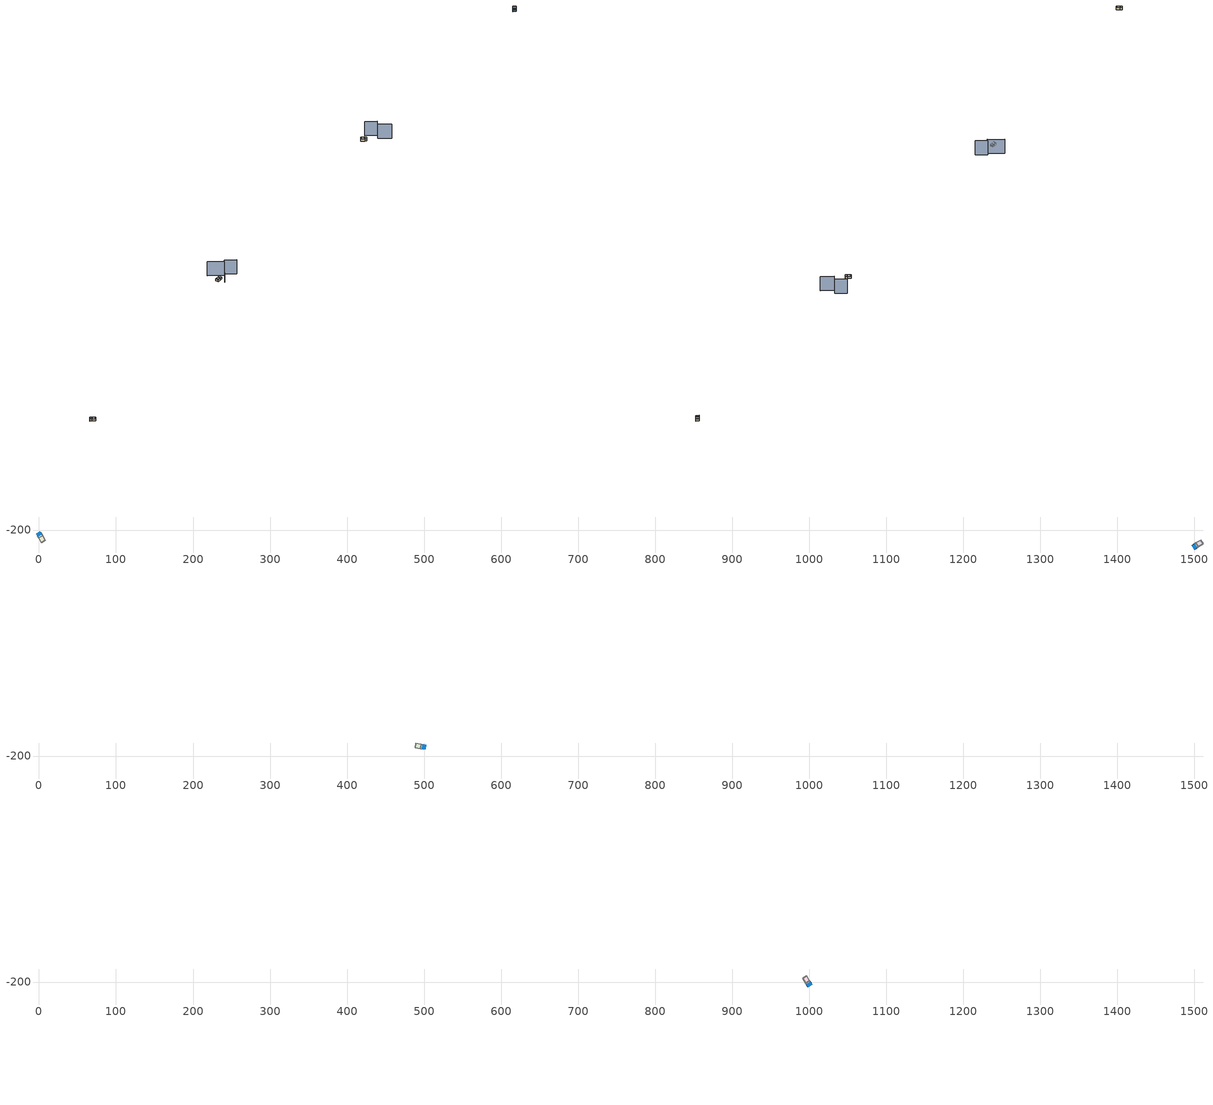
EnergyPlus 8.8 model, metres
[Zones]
0Perim
 floor adiabatic (115mmSandLimeBrick): 2.63,-203.55 4.79,-207.2 -0.37,-210.26 -2.53,-206.6 z0
 wall outside (U0-5): 2.63,-203.55 -2.53,-206.6 z0:4.16
 wall to 0Core (115mmSandLimeBrick): -0.37,-210.26 4.79,-207.2 z0:4.16
 wall adiabatic (115mmSandLimeBrick): -2.53,-206.6 -0.37,-210.26 / 4.79,-207.2 2.63,-203.55 z0:4.16
 window (Single): 2.55,-203.6 -2.45,-206.55 z0.85:2.57
 ceiling adiabatic (115mmSandLimeBrick): 2.63,-203.55 -2.53,-206.6 -0.91,-209.34 4.25,-206.29 z4.16
 roof outside (U0-4): 4.25,-206.29 -0.91,-209.34 -0.37,-210.26 4.79,-207.2 z4.16
0Core
 floor adiabatic (115mmSandLimeBrick): 4.79,-207.2 8.34,-213.2 3.18,-216.26 -0.37,-210.26 z0
 wall adiabatic (115mmSandLimeBrick): -0.37,-210.26 3.18,-216.26 8.34,-213.2 4.79,-207.2 z0:4.16
 ceiling adiabatic (115mmSandLimeBrick): 4.79,-207.2 -0.37,-210.26 2.29,-214.76 7.46,-211.7 z4.16
 roof outside (U0-4): 7.46,-211.7 2.29,-214.76 3.18,-216.26 8.34,-213.2 z4.16
3Perim
 floor adiabatic (115mmSandLimeBrick): 1498.47,-219.02 1502.04,-216.73 1505.28,-221.78 1501.7,-224.07 z0
 wall outside (U0-5): 1498.47,-219.02 1501.7,-224.07 z0:4.16
 wall to 3Core (115mmSandLimeBrick): 1505.28,-221.78 1502.04,-216.73 z0:4.16
 wall adiabatic (115mmSandLimeBrick): 1501.7,-224.07 1505.28,-221.78 / 1502.04,-216.73 1498.47,-219.02 z0:4.16
 window (Single): 1498.52,-219.1 1501.65,-223.98 z0.85:2.57
 ceiling adiabatic (115mmSandLimeBrick): 1498.47,-219.02 1501.7,-224.07 1504.38,-222.35 1501.15,-217.3 z4.16
 roof outside (U0-4): 1501.15,-217.3 1504.38,-222.35 1505.28,-221.78 1502.04,-216.73 z4.16
3Core
 floor adiabatic (115mmSandLimeBrick): 1502.04,-216.73 1507.91,-212.97 1511.15,-218.02 1505.28,-221.78 z0
 wall adiabatic (115mmSandLimeBrick): 1505.28,-221.78 1511.15,-218.02 1507.91,-212.97 1502.04,-216.73 z0:4.16
 ceiling adiabatic (115mmSandLimeBrick): 1502.04,-216.73 1505.28,-221.78 1509.68,-218.96 1506.44,-213.91 z4.16
 roof outside (U0-4): 1506.44,-213.91 1509.68,-218.96 1511.15,-218.02 1507.91,-212.97 z4.16
1Perim
 floor adiabatic (115mmSandLimeBrick): 499.49,-190.96 495.28,-190.38 496.1,-184.44 500.31,-185.02 z4.16
 wall outside (U0-5): 499.49,-190.96 500.31,-185.02 z4.16:8.33
 wall to 1Core (115mmSandLimeBrick): 496.1,-184.44 495.28,-190.38 z4.16:8.33
 wall adiabatic (115mmSandLimeBrick): 500.31,-185.02 496.1,-184.44 / 495.28,-190.38 499.49,-190.96 z4.16:8.33
 window (Single): 499.5,-190.86 500.3,-185.11 z5.01:6.74
 ceiling adiabatic (115mmSandLimeBrick): 499.49,-190.96 500.31,-185.02 497.16,-184.58 496.34,-190.52 z8.33
 roof outside (U0-4): 496.34,-190.52 497.16,-184.58 496.1,-184.44 495.28,-190.38 z8.33
1Core
 floor adiabatic (115mmSandLimeBrick): 495.28,-190.38 488.38,-189.43 489.2,-183.48 496.1,-184.44 z4.16
 wall adiabatic (115mmSandLimeBrick): 496.1,-184.44 489.2,-183.48 488.38,-189.43 495.28,-190.38 z4.16:8.33
 ceiling adiabatic (115mmSandLimeBrick): 495.28,-190.38 496.1,-184.44 490.92,-183.72 490.1,-189.66 z8.33
 roof outside (U0-4): 490.1,-189.66 490.92,-183.72 489.2,-183.48 488.38,-189.43 z8.33
2Perim
 floor adiabatic (115mmSandLimeBrick): 997.42,-204.77 995.13,-201.19 1000.19,-197.96 1002.47,-201.54 z12.49
 wall outside (U0-5): 997.42,-204.77 1002.47,-201.54 z12.49:16.66
 wall to 2Core (115mmSandLimeBrick): 1000.19,-197.96 995.13,-201.19 z12.49:16.66
 wall adiabatic (115mmSandLimeBrick): 1002.47,-201.54 1000.19,-197.96 / 995.13,-201.19 997.42,-204.77 z12.49:16.66
 window (Single): 997.5,-204.72 1002.39,-201.59 z13.34:15.06
 ceiling adiabatic (115mmSandLimeBrick): 997.42,-204.77 1002.47,-201.54 1000.76,-198.85 995.7,-202.09 z16.66
 roof outside (U0-4): 995.7,-202.09 1000.76,-198.85 1000.19,-197.96 995.13,-201.19 z16.66
2Core
 floor adiabatic (115mmSandLimeBrick): 995.13,-201.19 991.38,-195.32 996.43,-192.08 1000.19,-197.96 z12.49
 wall adiabatic (115mmSandLimeBrick): 1000.19,-197.96 996.43,-192.08 991.38,-195.32 995.13,-201.19 z12.49:16.66
 ceiling adiabatic (115mmSandLimeBrick): 995.13,-201.19 1000.19,-197.96 997.37,-193.55 992.32,-196.78 z16.66
 roof outside (U0-4): 992.32,-196.78 997.37,-193.55 996.43,-192.08 991.38,-195.32 z16.66
shading: 503.84,-194.07 498.77,-197.32 z0:16.66; 519.8,-184.03 532.27,-203.39 / 500.29,-159.6 516.93,-185.88 / 1029.45,-208.56 1043.58,-230.51 / 1025,-184.03 1037.47,-203.39 z0:31.25
[Site:GroundTemperature:BuildingSurface]
14, 14, 14, 14, 14, 14, 14, 14, 14, 14, 14, 14
[Site:GroundReflectance]
0.2, 0.2, 0.2, 0.2, 0.2, 0.2, 0.2, 0.2, 0.2, 0.2, 0.2, 0.2
[Site:GroundReflectance:SnowModifier]
1, 1
[Building]
Building: North Axis {deg}=0; Terrain=Suburbs; Loads Convergence Tolerance Value=.04; Temperature Convergence Tolerance Value {deltaC}=.4; Solar Distribution=MinimalShadowing; Maximum Number of Warmup Days=25
[Construction]
115mmSandLimeBrick: Plaster_0.005_115mmSandLimeBrick, Sand-Lime Brick_0.08_115mmSandLimeBrick, Plaster_0.08_115mmSandLimeBrick
U0-5: XPS Board_0.01_U0-5, General Concrete_0.2_U0-5
U0-4: XPS Board_0.06_U0-4, General Concrete_0.2_U0-4
Single: Generic Clear Glass 6mm_0.006_Single
[Material] Roughness=Rough; Thermal Absorptance=0.9
Name | Thickness {m} | Conductivity {W/m-K} | Density {kg/m3} | Specific Heat {J/kg-K} | Solar Absorptance | Visible Absorptance
Plaster_0.005_115mmSandLimeBrick | 0.005 | 1 | 2000 | 1130 | 0.6 | 0.6
Sand-Lime Brick_0.08_115mmSandLimeBrick | 0.08 | 0.56 | 1200 | 1000 | 0.6 | 0.6
Plaster_0.08_115mmSandLimeBrick | 0.08 | 1 | 2000 | 1130 | 0.6 | 0.6
XPS Board_0.01_U0-5 | 0.01 | 0.034 | 35 | 1400 | 0.6 | 0.6
General Concrete_0.2_U0-5; General Concrete_0.2_U0-4 | 0.2 | 2 | 2400 | 950 | 0.7 | 0.7
XPS Board_0.06_U0-4 | 0.06 | 0.034 | 35 | 1400 | 0.6 | 0.6
[WindowMaterial:Glazing]
Generic Clear Glass 6mm_0.006_Single: Optical Data Type=SpectralAverage; Window Glass Spectral Data Set=SpectralAverage; Thickness {m}=0.006; Solar Transmittance at Normal Incidence=0.68; Front Side Solar Reflectance at Normal Incidence=0.09; Back Side Solar Reflectance at Normal Incidence=0.1; Visible Transmittance at Normal Incidence=0.81; Front Side Visible Reflectance at Normal Incidence=0.11; Back Side Visible Reflectance at Normal Incidence=0.12; Infrared Transmittance at Normal Incidence=0; Front Side Infrared Hemispherical Emissivity=0.2; Back Side Infrared Hemispherical Emissivity=0.2; Conductivity {W/m-K}=0.9; Dirt Correction Factor for Solar and Visible Transmittance=1
[EnergyManagementSystem:Sensor]
Name | Output:Variable or Output:Meter Index Key | Output:Variable or Output:Meter
OutdoorTemp | Environment | Site Outdoor Air Drybulb Temperature
OutdoorRelHumid | Environment | Site Outdoor Air Relative Humidity
USRNATVENT_0Perim; USRNATVENT_1Perim; USRNATVENT_2Perim; USRNATVENT_3Perim | AllOff | Schedule Value
[Zone] Type=1; Multiplier=1; Zone Inside Convection Algorithm=TARP; Zone Outside Convection Algorithm=DOE-2
Name | Volume {m3} | Floor Area {m2}
0Perim; 1Perim; 2Perim; 3Perim | 106.082 | 25.4764
0Core; 1Core; 2Core; 3Core | 174.201 | 41.8357
[People] Number of People Schedule=60HrWk; Number of People Calculation Method=People/Area; People per Zone Floor Area {person/m2}=0.5; Fraction Radiant=0.3; Sensible Heat Fraction=AUTOCALCULATE; Carbon Dioxide Generation Rate {m3/s-W}=3.82e-08; Enable ASHRAE 55 Comfort Warnings=No; Mean Radiant Temperature Calculation Type=ZoneAveraged; Clothing Insulation Calculation Method=DynamicClothingModelASHRAE55; Thermal Comfort Model 1 Type=AdaptiveASH55
Name | Zone or ZoneList | Activity Level Schedule | Work Efficiency Schedule | Air Velocity Schedule
People 0Perim | 0Perim | 0PerimPeopleActivity | 0PerimWorkEfficiency | 0PerimAirVelocity
People 0Core | 0Core | 0CorePeopleActivity | 0CoreWorkEfficiency | 0CoreAirVelocity
People 1Perim | 1Perim | 1PerimPeopleActivity | 1PerimWorkEfficiency | 1PerimAirVelocity
People 1Core | 1Core | 1CorePeopleActivity | 1CoreWorkEfficiency | 1CoreAirVelocity
People 2Perim | 2Perim | 2PerimPeopleActivity | 2PerimWorkEfficiency | 2PerimAirVelocity
People 2Core | 2Core | 2CorePeopleActivity | 2CoreWorkEfficiency | 2CoreAirVelocity
People 3Perim | 3Perim | 3PerimPeopleActivity | 3PerimWorkEfficiency | 3PerimAirVelocity
People 3Core | 3Core | 3CorePeopleActivity | 3CoreWorkEfficiency | 3CoreAirVelocity
[ElectricEquipment] Schedule=60HrWk; Design Level Calculation Method=Watts/Area; Watts per Zone Floor Area {W/m2}=15; Fraction Latent=0; Fraction Radiant=.2; Fraction Lost=0
Name | Zone or ZoneList
0Perim Equipment 1 | 0Perim
0Core Equipment 1 | 0Core
1Perim Equipment 1 | 1Perim
1Core Equipment 1 | 1Core
2Perim Equipment 1 | 2Perim
2Core Equipment 1 | 2Core
3Perim Equipment 1 | 3Perim
3Core Equipment 1 | 3Core
[Lights] Schedule=60HrWk; Design Level Calculation Method=Watts/Area; Watts per Zone Floor Area {W/m2}=10; Return Air Fraction=0; Fraction Radiant=.42; Fraction Visible=.18; Fraction Replaceable=1
Name | Zone or ZoneList
0Perim General lighting | 0Perim
0Core General lighting | 0Core
1Perim General lighting | 1Perim
1Core General lighting | 1Core
2Perim General lighting | 2Perim
2Core General lighting | 2Core
3Perim General lighting | 3Perim
3Core General lighting | 3Core
[Daylighting:Controls] Daylighting Method=SplitFlux; Lighting Control Type=Continuous; Minimum Input Power Fraction for Continuous or ContinuousOff Dimming Control=0.1; Minimum Light Output Fraction for Continuous or ContinuousOff Dimming Control=0.1; Number of Stepped Control Steps=3; Probability Lighting will be Reset When Needed in Manual Stepped Control=1; Glare Calculation Azimuth Angle of View Direction Clockwise from Zone y-Axis {deg}=0; Maximum Allowable Discomfort Glare Index=22; Fraction of Zone Controlled by Reference Point 1=1; Illuminance Setpoint at Reference Point 1 {lux}=500
Name | Zone | Glare Calculation Daylighting Reference Point | Daylighting Reference Point 1
0Perim_DaylCtrl | 0Perim | 0Perim_DaylRefPt1 | 0Perim_DaylRefPt1
0Core_DaylCtrl | 0Core | 0Core_DaylRefPt1 | 0Core_DaylRefPt1
1Perim_DaylCtrl | 1Perim | 1Perim_DaylRefPt1 | 1Perim_DaylRefPt1
1Core_DaylCtrl | 1Core | 1Core_DaylRefPt1 | 1Core_DaylRefPt1
2Perim_DaylCtrl | 2Perim | 2Perim_DaylRefPt1 | 2Perim_DaylRefPt1
2Core_DaylCtrl | 2Core | 2Core_DaylRefPt1 | 2Core_DaylRefPt1
3Perim_DaylCtrl | 3Perim | 3Perim_DaylRefPt1 | 3Perim_DaylRefPt1
3Core_DaylCtrl | 3Core | 3Core_DaylRefPt1 | 3Core_DaylRefPt1
[ZoneControl:Thermostat]
Name | Zone or ZoneList | Control Type Schedule | Control 1
0Perim Thermostat | 0Perim | 0PerimZoneControlTypeSched | Dual Setpoint - Zone 0Perim
0Core Thermostat | 0Core | 0CoreZoneControlTypeSched | Dual Setpoint - Zone 0Core
1Perim Thermostat | 1Perim | 1PerimZoneControlTypeSched | Dual Setpoint - Zone 1Perim
1Core Thermostat | 1Core | 1CoreZoneControlTypeSched | Dual Setpoint - Zone 1Core
2Perim Thermostat | 2Perim | 2PerimZoneControlTypeSched | Dual Setpoint - Zone 2Perim
2Core Thermostat | 2Core | 2CoreZoneControlTypeSched | Dual Setpoint - Zone 2Core
3Perim Thermostat | 3Perim | 3PerimZoneControlTypeSched | Dual Setpoint - Zone 3Perim
3Core Thermostat | 3Core | 3CoreZoneControlTypeSched | Dual Setpoint - Zone 3Core
[ThermostatSetpoint:DualSetpoint]
Name | Heating Setpoint Temperature Schedule | Cooling Setpoint Temperature Schedule
Dual Setpoint - Zone 0Perim | 0PerimHeating_SP_Sch | 0PerimCooling_SP_Sch
Dual Setpoint - Zone 0Core | 0CoreHeating_SP_Sch | 0CoreCooling_SP_Sch
Dual Setpoint - Zone 1Perim | 1PerimHeating_SP_Sch | 1PerimCooling_SP_Sch
Dual Setpoint - Zone 1Core | 1CoreHeating_SP_Sch | 1CoreCooling_SP_Sch
Dual Setpoint - Zone 2Perim | 2PerimHeating_SP_Sch | 2PerimCooling_SP_Sch
Dual Setpoint - Zone 2Core | 2CoreHeating_SP_Sch | 2CoreCooling_SP_Sch
Dual Setpoint - Zone 3Perim | 3PerimHeating_SP_Sch | 3PerimCooling_SP_Sch
Dual Setpoint - Zone 3Core | 3CoreHeating_SP_Sch | 3CoreCooling_SP_Sch
[Zone equipment]
0Perim: 0Perim Ideal Loads Air
0Core: 0Core Ideal Loads Air
1Perim: 1Perim Ideal Loads Air
1Core: 1Core Ideal Loads Air
2Perim: 2Perim Ideal Loads Air
2Core: 2Core Ideal Loads Air
3Perim: 3Perim Ideal Loads Air
3Core: 3Core Ideal Loads Air
[ZoneHVAC:IdealLoadsAirSystem] Maximum Heating Supply Air Temperature {C}=30; Minimum Cooling Supply Air Temperature {C}=18; Maximum Heating Supply Air Humidity Ratio {kgWater/kgDryAir}=0.01; Minimum Cooling Supply Air Humidity Ratio {kgWater/kgDryAir}=0.008; Heating Limit=NoLimit; Maximum Heating Air Flow Rate {m3/s}=100; Cooling Limit=NoLimit; Maximum Cooling Air Flow Rate {m3/s}=100; Heating Availability Schedule=AllOn; Cooling Availability Schedule=AllOn; Dehumidification Control Type=None; Humidification Control Type=None; Demand Controlled Ventilation Type=OccupancySchedule; Outdoor Air Economizer Type=DifferentialEnthalpy; Heat Recovery Type=None; Sensible Heat Recovery Effectiveness=0.7; Latent Heat Recovery Effectiveness=0.65
Name | Design Specification Outdoor Air Object
0Perim Ideal Loads Air | 0PerimMinFreshAir
0Core Ideal Loads Air | 0CoreMinFreshAir
1Perim Ideal Loads Air | 1PerimMinFreshAir
1Core Ideal Loads Air | 1CoreMinFreshAir
2Perim Ideal Loads Air | 2PerimMinFreshAir
2Core Ideal Loads Air | 2CoreMinFreshAir
3Perim Ideal Loads Air | 3PerimMinFreshAir
3Core Ideal Loads Air | 3CoreMinFreshAir
[DesignSpecification:OutdoorAir] Outdoor Air Method=Sum; Outdoor Air Flow per Person {m3/s-person}=0.002; Outdoor Air Flow per Zone Floor Area {m3/s-m2}=0.002; Outdoor Air Schedule=AllOn
0PerimMinFreshAir; 0CoreMinFreshAir; 1PerimMinFreshAir; 1CoreMinFreshAir; 2PerimMinFreshAir; 2CoreMinFreshAir; 3PerimMinFreshAir; 3CoreMinFreshAir
[ZoneVentilation:DesignFlowRate] Schedule=AllOn; Design Flow Rate Calculation Method=AirChanges/Hour; Air Changes per Hour {1/hr}=0; Ventilation Type=NATURAL; Fan Pressure Rise {Pa}=0; Fan Total Efficiency=1; Constant Term Coefficient=1; Temperature Term Coefficient=0; Velocity Term Coefficient=0; Velocity Squared Term Coefficient=0; Minimum Indoor Temperature {C}=18; Delta Temperature {deltaC}=1; Maximum Wind Speed {m/s}=40
Name | Zone or ZoneList
0Perim ScheduledVent | 0Perim
1Perim ScheduledVent | 1Perim
2Perim ScheduledVent | 2Perim
3Perim ScheduledVent | 3Perim
[EnergyManagementSystem:Actuator] Actuated Component Type=Schedule:Constant; Actuated Component Control Type=Schedule Value
Name | Actuated Component Unique
NATVENT_AVAIL_SCHED_ACTUATOR_0Perim | NATVENT_AVAIL_SCHED_0Perim
NATVENT_AVAIL_SCHED_ACTUATOR_1Perim | NATVENT_AVAIL_SCHED_1Perim
NATVENT_AVAIL_SCHED_ACTUATOR_2Perim | NATVENT_AVAIL_SCHED_2Perim
NATVENT_AVAIL_SCHED_ACTUATOR_3Perim | NATVENT_AVAIL_SCHED_3Perim
[EnergyManagementSystem:ProgramCallingManager]
My 0Perim_Setpoint_Schedule_Calculator_Example: BeginTimestepBeforePredictor; 0Perim_ErlEnforceBinary
My 1Perim_Setpoint_Schedule_Calculator_Example: BeginTimestepBeforePredictor; 1Perim_ErlEnforceBinary
My 2Perim_Setpoint_Schedule_Calculator_Example: BeginTimestepBeforePredictor; 2Perim_ErlEnforceBinary
My 3Perim_Setpoint_Schedule_Calculator_Example: BeginTimestepBeforePredictor; 3Perim_ErlEnforceBinary
[EnergyManagementSystem:Program]
0Perim_ErlEnforceBinary: IF (USRNATVENT_0Perim > 0); Set NATVENT_AVAIL_SCHED_ACTUATOR_0Perim = 1; ELSE; Set NATVENT_AVAIL_SCHED_ACTUATOR_0Perim = 0; ENDIF
1Perim_ErlEnforceBinary: IF (USRNATVENT_1Perim > 0); Set NATVENT_AVAIL_SCHED_ACTUATOR_1Perim = 1; ELSE; Set NATVENT_AVAIL_SCHED_ACTUATOR_1Perim = 0; ENDIF
2Perim_ErlEnforceBinary: IF (USRNATVENT_2Perim > 0); Set NATVENT_AVAIL_SCHED_ACTUATOR_2Perim = 1; ELSE; Set NATVENT_AVAIL_SCHED_ACTUATOR_2Perim = 0; ENDIF
3Perim_ErlEnforceBinary: IF (USRNATVENT_3Perim > 0); Set NATVENT_AVAIL_SCHED_ACTUATOR_3Perim = 1; ELSE; Set NATVENT_AVAIL_SCHED_ACTUATOR_3Perim = 0; ENDIF
[ZoneVentilation:WindandStackOpenArea] Opening Area {m2}=7.99472; Opening Effectiveness=0; Effective Angle {deg}=0; Height Difference {m}=0.43075; Discharge Coefficient for Opening=0.6; Minimum Indoor Temperature {C}=22; Maximum Indoor Temperature {C}=100; Delta Temperature {deltaC}=1; Minimum Outdoor Temperature {C}=22; Maximum Outdoor Temperature {C}=26; Maximum Wind Speed {m/s}=40
Name | Zone | Opening Area Fraction Schedule
0PerimNatVent_Buoy | 0Perim | NATVENT_AVAIL_SCHED_0Perim
1PerimNatVent_Buoy | 1Perim | NATVENT_AVAIL_SCHED_1Perim
2PerimNatVent_Buoy | 2Perim | NATVENT_AVAIL_SCHED_2Perim
3PerimNatVent_Buoy | 3Perim | NATVENT_AVAIL_SCHED_3Perim
[ZoneInfiltration:DesignFlowRate] Schedule=On; Design Flow Rate Calculation Method=AirChanges/Hour; Air Changes per Hour {1/hr}=2; Constant Term Coefficient=1; Temperature Term Coefficient=0; Velocity Term Coefficient=0; Velocity Squared Term Coefficient=0
Name | Zone or ZoneList
0PerimInfiltration | 0Perim
1PerimInfiltration | 1Perim
2PerimInfiltration | 2Perim
3PerimInfiltration | 3Perim
[WaterUse:Equipment]
Name | Peak Flow Rate {m3/s} | Flow Rate Fraction Schedule | Target Temperature Schedule | Hot Water Supply Temperature Schedule | Cold Water Supply Temperature Schedule
DHW 0Perim | 0 | equipOffice | DHW Supply Temperature 0Perim | DHW Supply Temperature 0Perim | DHW Mains Temperature 0Perim
DHW 0Core | 5.81052e-06 | 60HrWk | DHW Supply Temperature 0Core | DHW Supply Temperature 0Core | DHW Mains Temperature 0Core
DHW 1Perim | 0 | equipOffice | DHW Supply Temperature 1Perim | DHW Supply Temperature 1Perim | DHW Mains Temperature 1Perim
DHW 1Core | 5.81052e-06 | 60HrWk | DHW Supply Temperature 1Core | DHW Supply Temperature 1Core | DHW Mains Temperature 1Core
DHW 2Perim | 0 | equipOffice | DHW Supply Temperature 2Perim | DHW Supply Temperature 2Perim | DHW Mains Temperature 2Perim
DHW 2Core | 5.81052e-06 | 60HrWk | DHW Supply Temperature 2Core | DHW Supply Temperature 2Core | DHW Mains Temperature 2Core
DHW 3Perim | 0 | equipOffice | DHW Supply Temperature 3Perim | DHW Supply Temperature 3Perim | DHW Mains Temperature 3Perim
DHW 3Core | 5.81052e-06 | 60HrWk | DHW Supply Temperature 3Core | DHW Supply Temperature 3Core | DHW Mains Temperature 3Core
[Schedule:Constant]
On: On/Off, 1
0PerimPeopleActivity; 0CorePeopleActivity; 1PerimPeopleActivity; 1CorePeopleActivity; 2PerimPeopleActivity; 2CorePeopleActivity; 3PerimPeopleActivity; 3CorePeopleActivity: Any Number, 125.28
0PerimAirVelocity; 0CoreAirVelocity; 1PerimAirVelocity; 1CoreAirVelocity; 2PerimAirVelocity; 2CoreAirVelocity; 3PerimAirVelocity; 3CoreAirVelocity: Any Number, 0.2
0PerimWorkEfficiency; 0CoreWorkEfficiency; 1PerimWorkEfficiency; 1CoreWorkEfficiency; 2PerimWorkEfficiency; 2CoreWorkEfficiency; 3PerimWorkEfficiency; 3CoreWorkEfficiency: Any Number, 0
0PerimHeating_SP_Sch; 0PerimCooling_SP_Sch; 0CoreHeating_SP_Sch; 0CoreCooling_SP_Sch; 1PerimHeating_SP_Sch; 1PerimCooling_SP_Sch; 1CoreHeating_SP_Sch; 1CoreCooling_SP_Sch; 2PerimHeating_SP_Sch; 2PerimCooling_SP_Sch; 2CoreHeating_SP_Sch; 2CoreCooling_SP_Sch; 3PerimHeating_SP_Sch; 3PerimCooling_SP_Sch; 3CoreHeating_SP_Sch; 3CoreCooling_SP_Sch: Temperature, 22
0PerimZoneControlTypeSched; 0CoreZoneControlTypeSched; 1PerimZoneControlTypeSched; 1CoreZoneControlTypeSched; 2PerimZoneControlTypeSched; 2CoreZoneControlTypeSched; 3PerimZoneControlTypeSched; 3CoreZoneControlTypeSched: Any Number, 4
NATVENT_AVAIL_SCHED_0Perim; NATVENT_AVAIL_SCHED_1Perim; NATVENT_AVAIL_SCHED_2Perim; NATVENT_AVAIL_SCHED_3Perim: Fraction, 1
DHW Supply Temperature 0Perim; DHW Supply Temperature 0Core; DHW Supply Temperature 1Perim; DHW Supply Temperature 1Core; DHW Supply Temperature 2Perim; DHW Supply Temperature 2Core; DHW Supply Temperature 3Perim; DHW Supply Temperature 3Core: Temperature, 65
DHW Mains Temperature 0Perim; DHW Mains Temperature 0Core; DHW Mains Temperature 1Perim; DHW Mains Temperature 1Core; DHW Mains Temperature 2Perim; DHW Mains Temperature 2Core; DHW Mains Temperature 3Perim; DHW Mains Temperature 3Core: Temperature, 10
[Schedule:Year]
60HrWk: 60HrWk, 1, 1, 12, 31
AllOn: AllOn, 1, 1, 12, 31
equipOffice: equipOffice, 1, 1, 12, 31
AllOff: AllOff, 1, 1, 12, 31
[Schedule:Week:Daily]
60HrWk: 60HrWkDay, 60HrWkDay, 60HrWkDay, 60HrWkDay, 60HrWkDay, 60HrWkDay, 60HrWkDay, 60HrWkDay, 60HrWkDay, 60HrWkDay, 60HrWkDay, 60HrWkDay
AllOn: AllOn, AllOn, AllOn, AllOn, AllOn, AllOn, AllOn, AllOn, AllOn, AllOn, AllOn, AllOn
equipOffice: equipOfficeWeekEnd, equipOffice, equipOffice, equipOffice, equipOffice, equipOffice, equipOfficeWeekEnd, equipOfficeWeekEnd, equipOffice, equipOffice, equipOffice, equipOffice
AllOff: AllOff, AllOff, AllOff, AllOff, AllOff, AllOff, AllOff, AllOff, AllOff, AllOff, AllOff, AllOff
[Schedule:Day:Hourly]
60HrWkDay: 0.2, 0.2, 0.2, 0.2, 0.2, 0.2, 0.2, 0.4, 0.8, 0.8, 1, 1, 0.8, 1, 1, 1, 0.8, 0.4, 0.2, 0.2, 0.2, 0.2, 0.2, 0.2
AllOn: 1, 1, 1, 1, 1, 1, 1, 1, 1, 1, 1, 1, 1, 1, 1, 1, 1, 1, 1, 1, 1, 1, 1, 1
equipOffice; equipOfficeWeekEnd: 0.1, 0.1, 0.1, 0.1, 0.1, 0.1, 0.1, 0.2, 0.4, 0.6, 0.8, 0.8, 0.4, 0.6, 0.8, 0.8, 0.4, 0.2, 0.1, 0.1, 0.1, 0.1, 0.1, 0.1
AllOff: 0, 0, 0, 0, 0, 0, 0, 0, 0, 0, 0, 0, 0, 0, 0, 0, 0, 0, 0, 0, 0, 0, 0, 0
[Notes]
----  This file was generated with Archsim v.4.0.2.17
-------------------------ERL SENSORS--------------------------
115mmSandLimeBrick GasType: Partition
